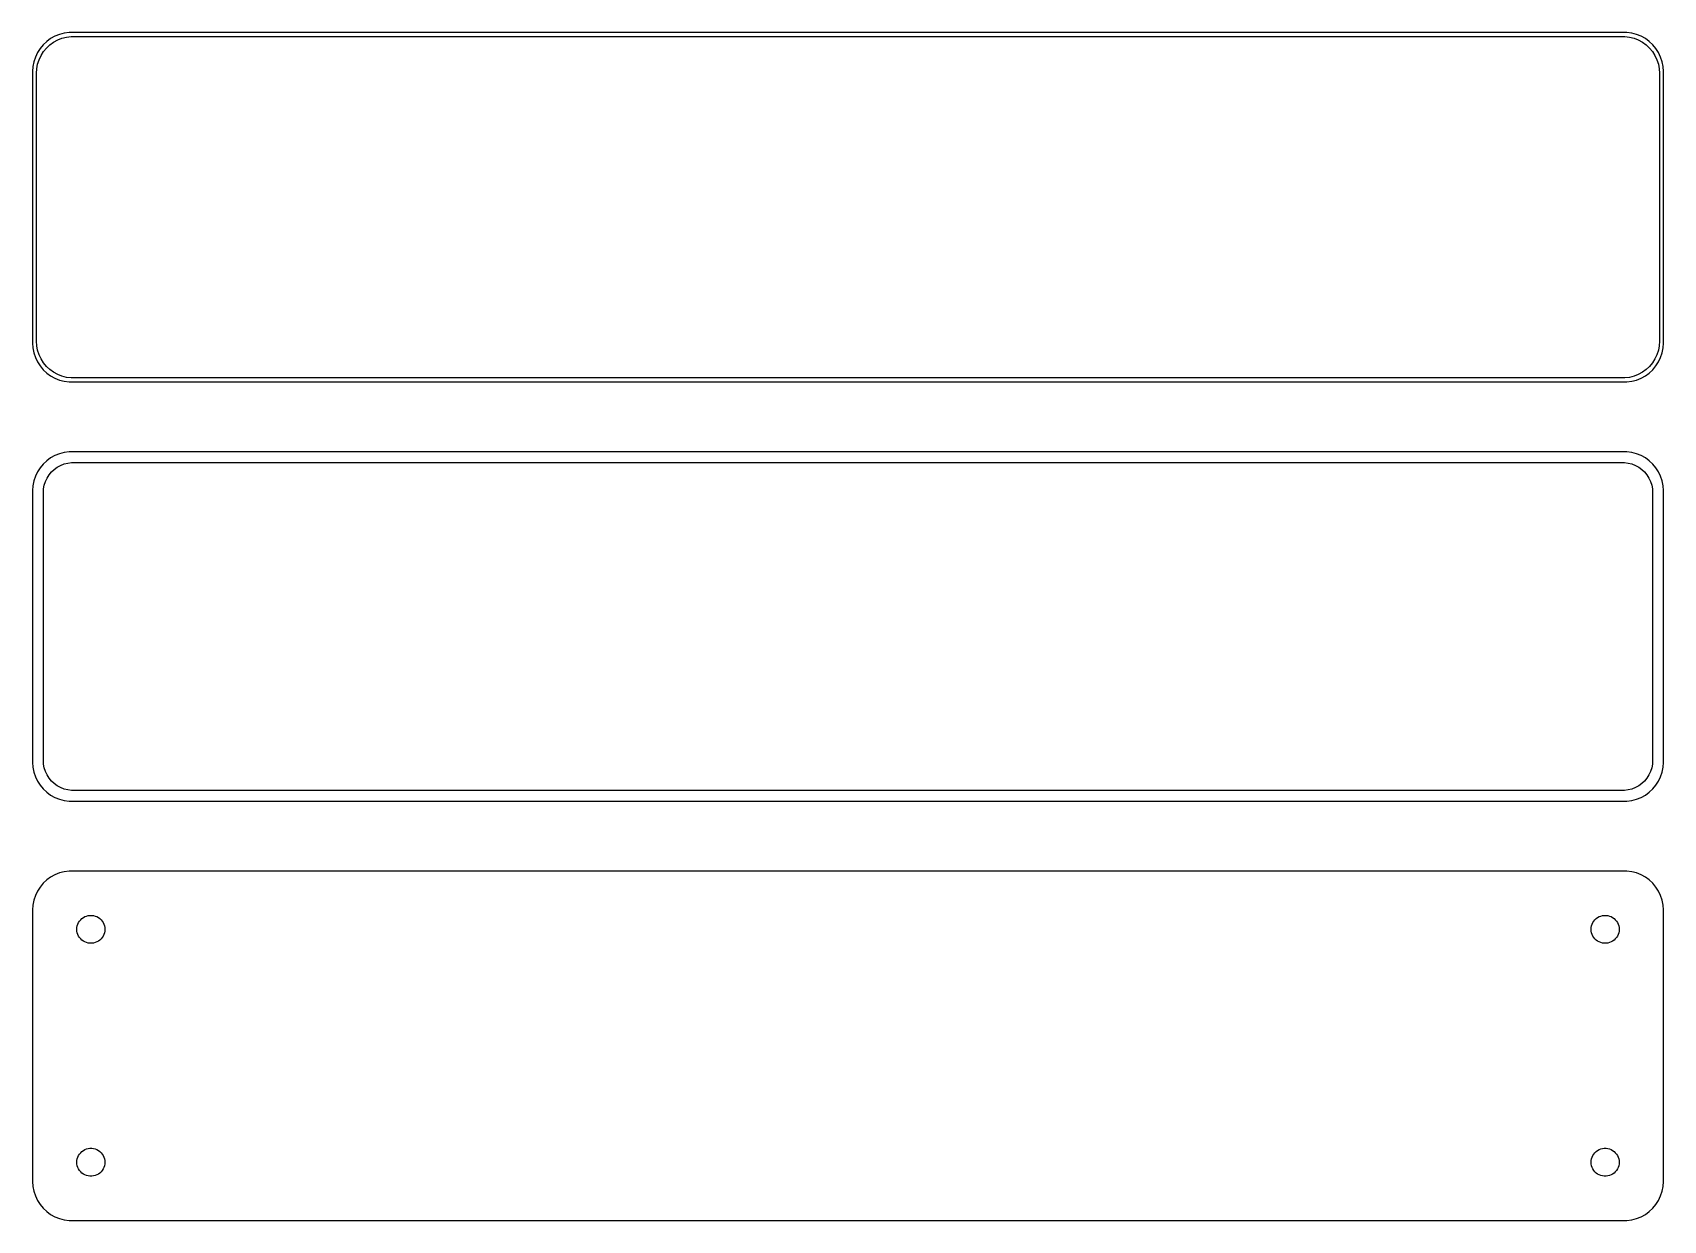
# Model space of a CAD drawing. Header units: metres. Extents: x -105 to 105, y 86 to 238.
import ezdxf

# ---------------------------------------------------------------- set-up
doc = ezdxf.new("R2010")
doc.units = ezdxf.units.M

msp = doc.modelspace()

# ---------------------------------------------------------------- linework, layer by layer
for p, q in [((-103.187, 237.353), (-103.645, 236.923)), ((-102.679, 237.722), (-103.187, 237.353)), ((-102.129, 238.024), (-102.679, 237.722)), ((-102.295, 237.261), (-101.772, 237.548)), ((-101.545, 238.255), (-102.129, 238.024)), ((-101.772, 237.548), (-101.218, 237.768)), ((-100.937, 238.411), (-101.545, 238.255)), ((-101.218, 237.768), (-100.64, 237.916)), ((-100.314, 238.49), (-100.937, 238.411)), ((-100.64, 237.916), (-100.048, 237.991)), ((100.314, 238.49), (-100.314, 238.49)), ((-100.048, 237.991), (100.048, 237.991)), ((100.048, 237.991), (100.64, 237.916)), ((100.937, 238.411), (100.314, 238.49)), ((100.64, 237.916), (101.218, 237.768)), ((101.545, 238.255), (100.937, 238.411)), ((101.218, 237.768), (101.772, 237.548)), ((102.129, 238.024), (101.545, 238.255)), ((101.772, 237.548), (102.295, 237.261)), ((102.679, 237.722), (102.129, 238.024)), ((103.187, 237.353), (102.679, 237.722)), ((103.645, 236.923), (103.187, 237.353)), ((-104.649, 235.341), (-104.843, 234.743)), ((-104.382, 235.909), (-104.649, 235.341)), ((-104.045, 236.439), (-104.382, 235.909)), ((-104.166, 234.999), (-103.912, 235.538)), ((-103.645, 236.923), (-104.045, 236.439)), ((-103.912, 235.538), (-103.593, 236.042)), ((-103.593, 236.042), (-103.213, 236.502)), ((-103.213, 236.502), (-102.778, 236.91)), ((-102.778, 236.91), (-102.295, 237.261)), ((102.295, 237.261), (102.778, 236.91)), ((102.778, 236.91), (103.213, 236.502)), ((103.213, 236.502), (103.593, 236.042)), ((103.593, 236.042), (103.912, 235.538)), ((104.045, 236.439), (103.645, 236.923)), ((103.912, 235.538), (104.166, 234.999)), ((104.382, 235.909), (104.045, 236.439)), ((104.649, 235.341), (104.382, 235.909)), ((104.843, 234.743), (104.649, 235.341)), ((-104.961, 234.127), (-105, 233.5)), ((-105, 233.5), (-105, 198.5)), ((-104.843, 234.743), (-104.961, 234.127)), ((-104.5, 233.25), (-104.463, 233.845)), ((-104.5, 198.75), (-104.5, 233.25)), ((-104.463, 233.845), (-104.351, 234.431)), ((-104.351, 234.431), (-104.166, 234.999)), ((104.166, 234.999), (104.351, 234.431)), ((104.351, 234.431), (104.463, 233.845)), ((104.463, 233.845), (104.5, 233.25)), ((104.5, 233.25), (104.5, 198.75)), ((104.961, 234.127), (104.843, 234.743)), ((105, 233.5), (104.961, 234.127)), ((105, 198.5), (105, 233.5)), ((-105, 198.5), (-104.961, 197.873)), ((-104.961, 197.873), (-104.843, 197.257)), ((-104.463, 198.155), (-104.5, 198.75)), ((-104.351, 197.569), (-104.463, 198.155)), ((-104.166, 197.001), (-104.351, 197.569)), ((104.351, 197.569), (104.166, 197.001)), ((104.463, 198.155), (104.351, 197.569)), ((104.5, 198.75), (104.463, 198.155)), ((104.843, 197.257), (104.961, 197.873)), ((104.961, 197.873), (105, 198.5)), ((-104.843, 197.257), (-104.649, 196.659)), ((-104.649, 196.659), (-104.382, 196.091)), ((-104.382, 196.091), (-104.045, 195.561)), ((-103.912, 196.462), (-104.166, 197.001)), ((-104.045, 195.561), (-103.645, 195.077)), ((-103.593, 195.958), (-103.912, 196.462)), ((-103.213, 195.498), (-103.593, 195.958)), ((-102.778, 195.09), (-103.213, 195.498)), ((103.213, 195.498), (102.778, 195.09)), ((103.593, 195.958), (103.213, 195.498)), ((103.912, 196.462), (103.593, 195.958)), ((103.645, 195.077), (104.045, 195.561)), ((104.166, 197.001), (103.912, 196.462)), ((104.045, 195.561), (104.382, 196.091)), ((104.382, 196.091), (104.649, 196.659)), ((104.649, 196.659), (104.843, 197.257)), ((-103.645, 195.077), (-103.187, 194.647)), ((-103.187, 194.647), (-102.679, 194.278)), ((-102.295, 194.739), (-102.778, 195.09)), ((-102.679, 194.278), (-102.129, 193.976)), ((-101.772, 194.452), (-102.295, 194.739)), ((-102.129, 193.976), (-101.545, 193.745)), ((-101.218, 194.232), (-101.772, 194.452)), ((-101.545, 193.745), (-100.937, 193.589)), ((-100.64, 194.084), (-101.218, 194.232)), ((-100.937, 193.589), (-100.314, 193.51)), ((-100.048, 194.009), (-100.64, 194.084)), ((-100.314, 193.51), (100.314, 193.51)), ((100.048, 194.009), (-100.048, 194.009)), ((100.64, 194.084), (100.048, 194.009)), ((100.314, 193.51), (100.937, 193.589)), ((101.218, 194.232), (100.64, 194.084)), ((100.937, 193.589), (101.545, 193.745)), ((101.772, 194.452), (101.218, 194.232)), ((101.545, 193.745), (102.129, 193.976)), ((102.295, 194.739), (101.772, 194.452)), ((102.129, 193.976), (102.679, 194.278)), ((102.778, 195.09), (102.295, 194.739)), ((102.679, 194.278), (103.187, 194.647)), ((103.187, 194.647), (103.645, 195.077)), ((-103.645, 182.923), (-104.045, 182.439)), ((-103.187, 183.353), (-103.645, 182.923)), ((-102.679, 183.722), (-103.187, 183.353)), ((-102.129, 184.024), (-102.679, 183.722)), ((-101.545, 184.255), (-102.129, 184.024)), ((-101.823, 182.517), (-101.398, 182.751)), ((-100.937, 184.411), (-101.545, 184.255)), ((-101.398, 182.751), (-100.946, 182.93)), ((-100.946, 182.93), (-100.475, 183.051)), ((-100.314, 184.49), (-100.937, 184.411)), ((-100.475, 183.051), (-99.993, 183.112)), ((100.314, 184.49), (-100.314, 184.49)), ((-99.993, 183.112), (99.993, 183.112)), ((99.993, 183.112), (100.475, 183.051)), ((100.937, 184.411), (100.314, 184.49)), ((100.475, 183.051), (100.946, 182.93)), ((101.545, 184.255), (100.937, 184.411)), ((100.946, 182.93), (101.398, 182.751)), ((101.398, 182.751), (101.823, 182.517)), ((102.129, 184.024), (101.545, 184.255)), ((102.679, 183.722), (102.129, 184.024)), ((103.187, 183.353), (102.679, 183.722)), ((103.645, 182.923), (103.187, 183.353)), ((104.045, 182.439), (103.645, 182.923)), ((-104.843, 180.743), (-104.961, 180.127)), ((-104.649, 181.341), (-104.843, 180.743)), ((-104.382, 181.909), (-104.649, 181.341)), ((-104.045, 182.439), (-104.382, 181.909)), ((-103.498, 180.212), (-103.348, 180.674)), ((-103.348, 180.674), (-103.141, 181.114)), ((-103.141, 181.114), (-102.88, 181.524)), ((-102.88, 181.524), (-102.571, 181.899)), ((-102.571, 181.899), (-102.216, 182.231)), ((-102.216, 182.231), (-101.823, 182.517)), ((101.823, 182.517), (102.216, 182.231)), ((102.216, 182.231), (102.571, 181.899)), ((102.571, 181.899), (102.88, 181.524)), ((102.88, 181.524), (103.141, 181.114)), ((103.141, 181.114), (103.348, 180.674)), ((103.348, 180.674), (103.498, 180.212)), ((104.382, 181.909), (104.045, 182.439)), ((104.649, 181.341), (104.382, 181.909)), ((104.843, 180.743), (104.649, 181.341)), ((104.961, 180.127), (104.843, 180.743)), ((-104.961, 180.127), (-105, 179.5)), ((-105, 179.5), (-105, 144.5)), ((-103.619, 179.25), (-103.589, 179.735)), ((-103.619, 144.75), (-103.619, 179.25)), ((-103.589, 179.735), (-103.498, 180.212)), ((103.498, 180.212), (103.589, 179.735)), ((103.589, 179.735), (103.619, 179.25)), ((103.619, 179.25), (103.619, 144.75)), ((105, 179.5), (104.961, 180.127)), ((105, 144.5), (105, 179.5)), ((-105, 144.5), (-104.961, 143.873)), ((-104.961, 143.873), (-104.843, 143.257)), ((-104.843, 143.257), (-104.649, 142.659)), ((-103.589, 144.265), (-103.619, 144.75)), ((-103.498, 143.788), (-103.589, 144.265)), ((-103.348, 143.326), (-103.498, 143.788)), ((-103.141, 142.886), (-103.348, 143.326)), ((-102.88, 142.476), (-103.141, 142.886)), ((103.141, 142.886), (102.88, 142.476)), ((103.348, 143.326), (103.141, 142.886)), ((103.498, 143.788), (103.348, 143.326)), ((103.589, 144.265), (103.498, 143.788)), ((103.619, 144.75), (103.589, 144.265)), ((104.649, 142.659), (104.843, 143.257)), ((104.843, 143.257), (104.961, 143.873)), ((104.961, 143.873), (105, 144.5)), ((-104.649, 142.659), (-104.382, 142.091)), ((-104.382, 142.091), (-104.045, 141.561)), ((-104.045, 141.561), (-103.645, 141.077)), ((-103.645, 141.077), (-103.187, 140.647)), ((-102.571, 142.101), (-102.88, 142.476)), ((-102.216, 141.769), (-102.571, 142.101)), ((-101.823, 141.483), (-102.216, 141.769)), ((-101.398, 141.249), (-101.823, 141.483)), ((-100.946, 141.07), (-101.398, 141.249)), ((-100.475, 140.949), (-100.946, 141.07)), ((-99.993, 140.888), (-100.475, 140.949)), ((99.993, 140.888), (-99.993, 140.888)), ((100.475, 140.949), (99.993, 140.888)), ((100.946, 141.07), (100.475, 140.949)), ((101.398, 141.249), (100.946, 141.07)), ((101.823, 141.483), (101.398, 141.249)), ((102.216, 141.769), (101.823, 141.483)), ((102.571, 142.101), (102.216, 141.769)), ((102.88, 142.476), (102.571, 142.101)), ((103.187, 140.647), (103.645, 141.077)), ((103.645, 141.077), (104.045, 141.561)), ((104.045, 141.561), (104.382, 142.091)), ((104.382, 142.091), (104.649, 142.659)), ((-103.187, 140.647), (-102.679, 140.278)), ((-102.679, 140.278), (-102.129, 139.976)), ((-102.129, 139.976), (-101.545, 139.745)), ((-101.545, 139.745), (-100.937, 139.589)), ((-100.937, 139.589), (-100.314, 139.51)), ((-100.314, 139.51), (100.314, 139.51)), ((100.314, 139.51), (100.937, 139.589)), ((100.937, 139.589), (101.545, 139.745)), ((101.545, 139.745), (102.129, 139.976)), ((102.129, 139.976), (102.679, 140.278)), ((102.679, 140.278), (103.187, 140.647)), ((-101.545, 130.255), (-102.129, 130.024)), ((-100.937, 130.411), (-101.545, 130.255)), ((-100.314, 130.49), (-100.937, 130.411)), ((100.314, 130.49), (-100.314, 130.49)), ((100.937, 130.411), (100.314, 130.49)), ((101.545, 130.255), (100.937, 130.411)), ((102.129, 130.024), (101.545, 130.255)), ((-104.045, 128.439), (-104.382, 127.909)), ((-103.645, 128.923), (-104.045, 128.439)), ((-103.187, 129.353), (-103.645, 128.923)), ((-102.679, 129.722), (-103.187, 129.353)), ((-102.129, 130.024), (-102.679, 129.722)), ((102.679, 129.722), (102.129, 130.024)), ((103.187, 129.353), (102.679, 129.722)), ((103.645, 128.923), (103.187, 129.353)), ((104.045, 128.439), (103.645, 128.923)), ((104.382, 127.909), (104.045, 128.439)), ((-104.961, 126.127), (-105, 125.5)), ((-104.843, 126.743), (-104.961, 126.127)), ((-104.649, 127.341), (-104.843, 126.743)), ((-104.382, 127.909), (-104.649, 127.341)), ((104.649, 127.341), (104.382, 127.909)), ((104.843, 126.743), (104.649, 127.341)), ((104.961, 126.127), (104.843, 126.743)), ((105, 125.5), (104.961, 126.127)), ((-105, 125.5), (-105, 90.5)), ((-99.0773, 123.867), (-98.9562, 124.058)), ((-98.9562, 124.058), (-98.8121, 124.232)), ((-98.8121, 124.232), (-98.6474, 124.387)), ((-98.6474, 124.387), (-98.4645, 124.52)), ((-98.4645, 124.52), (-98.2664, 124.629)), ((-98.2664, 124.629), (-98.0562, 124.712)), ((-98.0562, 124.712), (-97.8373, 124.768)), ((-97.8373, 124.768), (-97.613, 124.796)), ((-97.613, 124.796), (-97.387, 124.796)), ((-97.387, 124.796), (-97.1627, 124.768)), ((-97.1627, 124.768), (-96.9438, 124.712)), ((-96.9438, 124.712), (-96.7336, 124.629)), ((-96.7336, 124.629), (-96.5355, 124.52)), ((-96.5355, 124.52), (-96.3526, 124.387)), ((-96.3526, 124.387), (-96.1879, 124.232)), ((-96.1879, 124.232), (-96.0438, 124.058)), ((-96.0438, 124.058), (-95.9226, 123.867)), ((95.9226, 123.867), (96.0438, 124.058)), ((96.0438, 124.058), (96.1879, 124.232)), ((96.1879, 124.232), (96.3526, 124.387)), ((96.3526, 124.387), (96.5355, 124.52)), ((96.5355, 124.52), (96.7336, 124.629)), ((96.7336, 124.629), (96.9438, 124.712)), ((96.9438, 124.712), (97.1627, 124.768)), ((97.1627, 124.768), (97.387, 124.796)), ((97.387, 124.796), (97.613, 124.796)), ((97.613, 124.796), (97.8373, 124.768)), ((97.8373, 124.768), (98.0562, 124.712)), ((98.0562, 124.712), (98.2664, 124.629)), ((98.2664, 124.629), (98.4645, 124.52)), ((98.4645, 124.52), (98.6474, 124.387)), ((98.6474, 124.387), (98.8121, 124.232)), ((98.8121, 124.232), (98.9562, 124.058)), ((98.9562, 124.058), (99.0773, 123.867)), ((105, 90.5), (105, 125.5)), ((-99.3, 123), (-99.2858, 123.226)), ((-99.2858, 122.774), (-99.3, 123)), ((-99.2858, 123.226), (-99.2434, 123.448)), ((-99.2434, 122.552), (-99.2858, 122.774)), ((-99.2434, 123.448), (-99.1736, 123.663)), ((-99.1736, 122.337), (-99.2434, 122.552)), ((-99.1736, 123.663), (-99.0773, 123.867)), ((-99.0773, 122.133), (-99.1736, 122.337)), ((-98.9562, 121.942), (-99.0773, 122.133)), ((-98.8121, 121.768), (-98.9562, 121.942)), ((-96.0438, 121.942), (-96.1879, 121.768)), ((-95.9226, 122.133), (-96.0438, 121.942)), ((-95.9226, 123.867), (-95.8264, 123.663)), ((-95.8264, 122.337), (-95.9226, 122.133)), ((-95.8264, 123.663), (-95.7565, 123.448)), ((-95.7565, 122.552), (-95.8264, 122.337)), ((-95.7565, 123.448), (-95.7142, 123.226)), ((-95.7142, 122.774), (-95.7565, 122.552)), ((-95.7142, 123.226), (-95.7, 123)), ((-95.7, 123), (-95.7142, 122.774)), ((95.7, 123), (95.7142, 123.226)), ((95.7142, 122.774), (95.7, 123)), ((95.7142, 123.226), (95.7565, 123.448)), ((95.7565, 122.552), (95.7142, 122.774)), ((95.7565, 123.448), (95.8264, 123.663)), ((95.8264, 122.337), (95.7565, 122.552)), ((95.8264, 123.663), (95.9226, 123.867)), ((95.9226, 122.133), (95.8264, 122.337)), ((96.0438, 121.942), (95.9226, 122.133)), ((96.1879, 121.768), (96.0438, 121.942)), ((98.9562, 121.942), (98.8121, 121.768)), ((99.0773, 122.133), (98.9562, 121.942)), ((99.0773, 123.867), (99.1736, 123.663)), ((99.1736, 122.337), (99.0773, 122.133)), ((99.1736, 123.663), (99.2434, 123.448)), ((99.2434, 122.552), (99.1736, 122.337)), ((99.2434, 123.448), (99.2858, 123.226)), ((99.2858, 122.774), (99.2434, 122.552)), ((99.2858, 123.226), (99.3, 123)), ((99.3, 123), (99.2858, 122.774)), ((-98.6474, 121.613), (-98.8121, 121.768)), ((-98.4645, 121.48), (-98.6474, 121.613)), ((-98.2664, 121.371), (-98.4645, 121.48)), ((-98.0562, 121.288), (-98.2664, 121.371)), ((-97.8373, 121.232), (-98.0562, 121.288)), ((-97.613, 121.204), (-97.8373, 121.232)), ((-97.387, 121.204), (-97.613, 121.204)), ((-97.1627, 121.232), (-97.387, 121.204)), ((-96.9438, 121.288), (-97.1627, 121.232)), ((-96.7336, 121.371), (-96.9438, 121.288)), ((-96.5355, 121.48), (-96.7336, 121.371)), ((-96.3526, 121.613), (-96.5355, 121.48)), ((-96.1879, 121.768), (-96.3526, 121.613)), ((96.3526, 121.613), (96.1879, 121.768)), ((96.5355, 121.48), (96.3526, 121.613)), ((96.7336, 121.371), (96.5355, 121.48)), ((96.9438, 121.288), (96.7336, 121.371)), ((97.1627, 121.232), (96.9438, 121.288)), ((97.387, 121.204), (97.1627, 121.232)), ((97.613, 121.204), (97.387, 121.204)), ((97.8373, 121.232), (97.613, 121.204)), ((98.0562, 121.288), (97.8373, 121.232)), ((98.2664, 121.371), (98.0562, 121.288)), ((98.4645, 121.48), (98.2664, 121.371)), ((98.6474, 121.613), (98.4645, 121.48)), ((98.8121, 121.768), (98.6474, 121.613)), ((-98.6474, 94.3869), (-98.4645, 94.5198)), ((-98.4645, 94.5198), (-98.2664, 94.6287)), ((-98.2664, 94.6287), (-98.0562, 94.7119)), ((-98.0562, 94.7119), (-97.8373, 94.7681)), ((-97.8373, 94.7681), (-97.613, 94.7964)), ((-97.613, 94.7964), (-97.387, 94.7964)), ((-97.387, 94.7964), (-97.1627, 94.7681)), ((-97.1627, 94.7681), (-96.9438, 94.7119)), ((-96.9438, 94.7119), (-96.7336, 94.6287)), ((-96.7336, 94.6287), (-96.5355, 94.5198)), ((-96.5355, 94.5198), (-96.3526, 94.3869)), ((96.3526, 94.3869), (96.5355, 94.5198)), ((96.5355, 94.5198), (96.7336, 94.6287)), ((96.7336, 94.6287), (96.9438, 94.7119)), ((96.9438, 94.7119), (97.1627, 94.7681)), ((97.1627, 94.7681), (97.387, 94.7964)), ((97.387, 94.7964), (97.613, 94.7964)), ((97.613, 94.7964), (97.8373, 94.7681)), ((97.8373, 94.7681), (98.0562, 94.7119)), ((98.0562, 94.7119), (98.2664, 94.6287)), ((98.2664, 94.6287), (98.4645, 94.5198)), ((98.4645, 94.5198), (98.6474, 94.3869)), ((-99.3, 93), (-99.2858, 93.2256)), ((-99.2858, 92.7744), (-99.3, 93)), ((-99.2858, 93.2256), (-99.2434, 93.4476)), ((-99.2434, 92.5524), (-99.2858, 92.7744)), ((-99.2434, 93.4476), (-99.1736, 93.6626)), ((-99.1736, 92.3374), (-99.2434, 92.5524)), ((-99.1736, 93.6626), (-99.0773, 93.8672)), ((-99.0773, 93.8672), (-98.9562, 94.058)), ((-98.9562, 94.058), (-98.8121, 94.2322)), ((-98.8121, 94.2322), (-98.6474, 94.3869)), ((-96.3526, 94.3869), (-96.1879, 94.2322)), ((-96.1879, 94.2322), (-96.0438, 94.058)), ((-96.0438, 94.058), (-95.9226, 93.8672)), ((-95.9226, 93.8672), (-95.8264, 93.6626)), ((-95.8264, 93.6626), (-95.7565, 93.4476)), ((-95.7565, 92.5524), (-95.8264, 92.3374)), ((-95.7565, 93.4476), (-95.7142, 93.2256)), ((-95.7142, 92.7744), (-95.7565, 92.5524)), ((-95.7142, 93.2256), (-95.7, 93)), ((-95.7, 93), (-95.7142, 92.7744)), ((95.7, 93), (95.7142, 93.2256)), ((95.7142, 92.7744), (95.7, 93)), ((95.7142, 93.2256), (95.7565, 93.4476)), ((95.7565, 92.5524), (95.7142, 92.7744)), ((95.7565, 93.4476), (95.8264, 93.6626)), ((95.8264, 92.3374), (95.7565, 92.5524)), ((95.8264, 93.6626), (95.9226, 93.8672)), ((95.9226, 93.8672), (96.0438, 94.058)), ((96.0438, 94.058), (96.1879, 94.2322)), ((96.1879, 94.2322), (96.3526, 94.3869)), ((98.6474, 94.3869), (98.8121, 94.2322)), ((98.8121, 94.2322), (98.9562, 94.058)), ((98.9562, 94.058), (99.0773, 93.8672)), ((99.0773, 93.8672), (99.1736, 93.6626)), ((99.1736, 93.6626), (99.2434, 93.4476)), ((99.2434, 92.5524), (99.1736, 92.3374)), ((99.2434, 93.4476), (99.2858, 93.2256)), ((99.2858, 92.7744), (99.2434, 92.5524)), ((99.2858, 93.2256), (99.3, 93)), ((99.3, 93), (99.2858, 92.7744)), ((-105, 90.5), (-104.961, 89.8733)), ((-99.0773, 92.1329), (-99.1736, 92.3374)), ((-98.9562, 91.942), (-99.0773, 92.1329)), ((-98.8121, 91.7678), (-98.9562, 91.942)), ((-98.6474, 91.6131), (-98.8121, 91.7678)), ((-98.4645, 91.4802), (-98.6474, 91.6131)), ((-98.2664, 91.3713), (-98.4645, 91.4802)), ((-98.0562, 91.2881), (-98.2664, 91.3713)), ((-97.8373, 91.2319), (-98.0562, 91.2881)), ((-97.613, 91.2036), (-97.8373, 91.2319)), ((-97.387, 91.2036), (-97.613, 91.2036)), ((-97.1627, 91.2319), (-97.387, 91.2036)), ((-96.9438, 91.2881), (-97.1627, 91.2319)), ((-96.7336, 91.3713), (-96.9438, 91.2881)), ((-96.5355, 91.4802), (-96.7336, 91.3713)), ((-96.3526, 91.6131), (-96.5355, 91.4802)), ((-96.1879, 91.7678), (-96.3526, 91.6131)), ((-96.0438, 91.942), (-96.1879, 91.7678)), ((-95.9226, 92.1329), (-96.0438, 91.942)), ((-95.8264, 92.3374), (-95.9226, 92.1329)), ((95.9226, 92.1329), (95.8264, 92.3374)), ((96.0438, 91.942), (95.9226, 92.1329)), ((96.1879, 91.7678), (96.0438, 91.942)), ((96.3526, 91.6131), (96.1879, 91.7678)), ((96.5355, 91.4802), (96.3526, 91.6131)), ((96.7336, 91.3713), (96.5355, 91.4802)), ((96.9438, 91.2881), (96.7336, 91.3713)), ((97.1627, 91.2319), (96.9438, 91.2881)), ((97.387, 91.2036), (97.1627, 91.2319)), ((97.613, 91.2036), (97.387, 91.2036)), ((97.8373, 91.2319), (97.613, 91.2036)), ((98.0562, 91.2881), (97.8373, 91.2319)), ((98.2664, 91.3713), (98.0562, 91.2881)), ((98.4645, 91.4802), (98.2664, 91.3713)), ((98.6474, 91.6131), (98.4645, 91.4802)), ((98.8121, 91.7678), (98.6474, 91.6131)), ((98.9562, 91.942), (98.8121, 91.7678)), ((99.0773, 92.1329), (98.9562, 91.942)), ((99.1736, 92.3374), (99.0773, 92.1329)), ((104.961, 89.8733), (105, 90.5)), ((-104.961, 89.8733), (-104.843, 89.2566)), ((-104.843, 89.2566), (-104.649, 88.6594)), ((-104.649, 88.6594), (-104.382, 88.0912)), ((104.382, 88.0912), (104.649, 88.6594)), ((104.649, 88.6594), (104.843, 89.2566)), ((104.843, 89.2566), (104.961, 89.8733)), ((-104.382, 88.0912), (-104.045, 87.5611)), ((-104.045, 87.5611), (-103.645, 87.0773)), ((-103.645, 87.0773), (-103.187, 86.6474)), ((-103.187, 86.6474), (-102.679, 86.2784)), ((-102.679, 86.2784), (-102.129, 85.9759)), ((102.129, 85.9759), (102.679, 86.2784)), ((102.679, 86.2784), (103.187, 86.6474)), ((103.187, 86.6474), (103.645, 87.0773)), ((103.645, 87.0773), (104.045, 87.5611)), ((104.045, 87.5611), (104.382, 88.0912)), ((-102.129, 85.9759), (-101.545, 85.7447)), ((-101.545, 85.7447), (-100.937, 85.5886)), ((-100.937, 85.5886), (-100.314, 85.5099)), ((-100.314, 85.5099), (100.314, 85.5099)), ((100.314, 85.5099), (100.937, 85.5886)), ((100.937, 85.5886), (101.545, 85.7447)), ((101.545, 85.7447), (102.129, 85.9759))]:
    msp.add_line(p, q)

doc.saveas('drawing.dxf')
